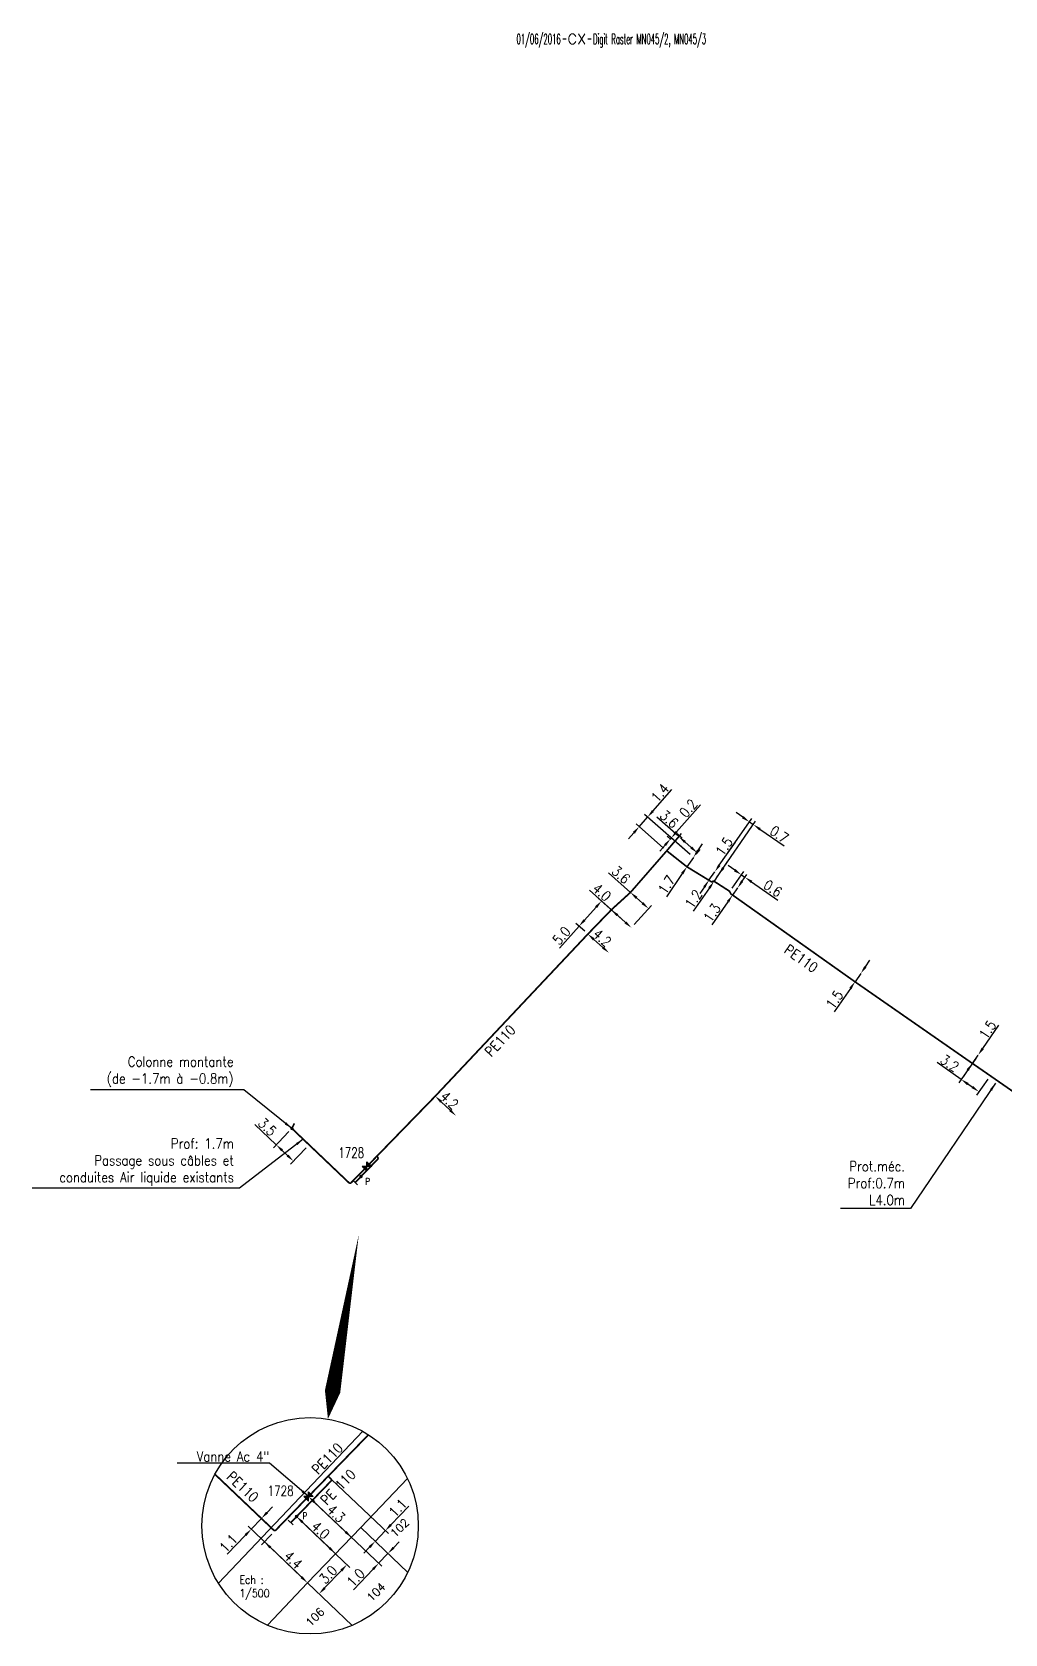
# Model space of a CAD drawing. Header units: millimetres. Extents: x 150994 to 152000, y 121010 to 122000.
# Drawn here: x 151439 to 151583.3, y 121252.1 to 121489.7 of the extents above; entities that cross this region are included whole.
import ezdxf
from ezdxf.enums import TextEntityAlignment as Align

# ---------------------------------------------------------------- set-up
doc = ezdxf.new("R2010")
doc.units = ezdxf.units.MM
doc.layers.get('0').update_dxf_attribs({"linetype": 'CONTINUOUS'})
for name, color, linetype in [('G_120', 4, 'CONTINUOUS'), ('G_300', 7, 'CONTINUOUS'), ('G_340', 7, 'CONTINUOUS'), ('G_420', 7, 'CONTINUOUS'), ('G_900', 7, 'CONTINUOUS'), ('G_910', 7, 'CONTINUOUS')]:
    doc.layers.add(name, color=color, linetype=linetype)
doc.styles.add('G_ROMANS', font='ROMANS.SHX', dxfattribs={"width": 0.75})
doc.styles.get("Standard").update_dxf_attribs({"font": 'romans.shx', "width": 0.85})
doc.linetypes.add('G_TYPB_PE', pattern='A,5,-0.3,["o",Standard,S=1.5,R=0,X=0,Y=-0.5],-1.65', length=6.95)
doc.dimstyles.get("Standard").update_dxf_attribs({"dimtxt": 1.5, "dimasz": 1.2, "dimexe": 0.625, "dimexo": 0.625, "dimgap": 0.25, "dimtad": 1, "dimdec": 1, "dimzin": 0, "dimdsep": 46, "dimtxsty": 'Standard', "dimcen": -0.5, "dimadec": 0, "dimazin": 0, "dimtfac": 1, "dimtdec": 1, "dimtmove": 0, "dimatfit": 3, "dimfxl": 0, "dimtolj": 1, "dimtzin": 0, "dimarcsym": 0})

# ---------------------------------------------------------------- blocks, each defined once
blk = doc.blocks.new('G_340_07')
at = {"color": 0, "linetype": 'Continuous', "const_width": 0.25, "flags": 128}
blk.add_lwpolyline([(0, 0), (1.25, 0)], dxfattribs=at)
at = {"color": 0, "linetype": 'Continuous', "flags": 128}
blk.add_lwpolyline([(1.25, -0.5), (1.25, 0.5)], dxfattribs=at)
at = {"color": 0, "linetype": 'Continuous', "style": 'G_ROMANS', "width": 0.75, "flags": 3}
for tag, p in [('DEF_LEG', (0, -5)), ('DEF_COUP', (0, -7.5)), ('DEF_TYPE', (0, -10))]:
    blk.add_attdef(tag, text='', height=1.2, dxfattribs=at).set_placement(p, align=Align.MIDDLE)
blk = doc.blocks.new('G_300_04')
at = {"linetype": 'Continuous'}
h = blk.add_hatch(color=0, dxfattribs=at)
h.paths.add_polyline_path([(-0.5, 0.5), (-0.5, -0.5), (0, 0)])
h.paths.add_polyline_path([(0.5, 0.5), (0, 0), (0.5, -0.5)])
at = {"color": 0, "linetype": 'Continuous', "flags": 128}
blk.add_lwpolyline([(-0.5, -0.5), (0.5, 0.5), (0.5, -0.5), (-0.5, 0.5)], close=True, dxfattribs=at)
at = {"color": 0, "linetype": 'Continuous', "width": 0.75}
blk.add_attdef('NUM', text='', height=1, dxfattribs=at).set_placement((0, 1.79), align=Align.MIDDLE_CENTER)
at = {"color": 0, "linetype": 'Continuous', "width": 0.75, "flags": 3}
for tag, p in [('DEF_LEG', (0, -2.17)), ('DEF_COUP', (0, -4.67)), ('DEF_TYPE', (0, -7.17))]:
    blk.add_attdef(tag, text='', height=1.2, dxfattribs=at).set_placement(p, align=Align.MIDDLE)
blk = doc.blocks.new('*D34')
at = {"layer": 'G_120', "color": 0, "linetype": 'Continuous', "lineweight": -2, "transparency": 16777216}
for p, q in [((151527.46, 121357.27), (151523.01, 121361.24)), ((151522.68, 121359.93), (151520.95, 121357.99)), ((151520.15, 121357.09), (151517.24, 121353.83)), ((151520.99, 121356.34), (151519.68, 121357.51))]:
    blk.add_line(p, q, dxfattribs=at)
at = {"layer": 'G_120', "color": 0, "linetype": 'Continuous', "transparency": 16777216}
for points in [[(151522.53, 121360.06), (151522.83, 121359.79), (151523.48, 121360.82)], [(151520.8, 121358.12), (151521.1, 121357.85), (151520.15, 121357.09)]]:
    blk.add_solid(points, dxfattribs=at)
at = {"layer": 'G_120', "color": 0, "linetype": 'Continuous', "transparency": 16777216, "insert": (151517.55, 121355.68), "char_height": 1.5, "attachment_point": 5, "rotation": 48.2411}
blk.add_mtext('\\A1;5.0', dxfattribs=at)
blk = doc.blocks.new('*D35')
at = {"layer": 'G_120', "color": 0, "linetype": 'Continuous', "lineweight": -2, "transparency": 16777216}
for p, q in [((151527.78, 121362.1), (151524.52, 121365.01)), ((151529.57, 121360.5), (151528.67, 121361.3)), ((151528.34, 121357.32), (151530.88, 121360.17))]:
    blk.add_line(p, q, dxfattribs=at)
at = {"layer": 'G_120', "color": 0, "linetype": 'Continuous', "transparency": 16777216}
for points in [[(151528.81, 121361.45), (151528.54, 121361.15), (151527.78, 121362.1)], [(151529.7, 121360.65), (151529.44, 121360.35), (151530.46, 121359.7)]]:
    blk.add_solid(points, dxfattribs=at)
at = {"layer": 'G_120', "color": 0, "linetype": 'Continuous', "transparency": 16777216, "insert": (151526.37, 121364.7), "char_height": 1.5, "attachment_point": 5, "rotation": 318.2411}
blk.add_mtext('\\A1;3.6', dxfattribs=at)
blk = doc.blocks.new('*D36')
at = {"layer": 'G_420', "color": 0, "linetype": 'Continuous', "lineweight": -2, "transparency": 16777216}
for p, q in [((151579, 121337.46), (151576.49, 121333.85)), ((151576.85, 121334.36), (151573.26, 121336.86)), ((151578.49, 121333.22), (151577.83, 121333.68)), ((151580.78, 121334.41), (151579.12, 121332.02))]:
    blk.add_line(p, q, dxfattribs=at)
at = {"layer": 'G_420', "color": 0, "linetype": 'Continuous', "transparency": 16777216}
for points in [[(151577.95, 121333.84), (151577.72, 121333.51), (151576.85, 121334.36)], [(151578.61, 121333.39), (151578.38, 121333.06), (151579.48, 121332.54)]]:
    blk.add_solid(points, dxfattribs=at)
at = {"layer": 'G_420', "color": 0, "linetype": 'Continuous', "transparency": 16777216, "insert": (151575.13, 121336.77), "char_height": 1.5, "attachment_point": 5, "rotation": 325.225}
blk.add_mtext('\\A1;3.2', dxfattribs=at)
blk = doc.blocks.new('*D61')
at = {"layer": 'G_120', "color": 0, "linetype": 'Continuous', "lineweight": -2, "transparency": 16777216}
for p, q in [((151543.24, 121365.39), (151542.26, 121366.08)), ((151542.86, 121362.73), (151544.59, 121365.22)), ((151544.23, 121364.71), (151544.75, 121364.35)), ((151545.74, 121363.66), (151549.63, 121360.97))]:
    blk.add_line(p, q, dxfattribs=at)
at = {"layer": 'G_120', "color": 0, "linetype": 'Continuous', "transparency": 16777216}
for points in [[(151543.36, 121365.56), (151543.13, 121365.23), (151544.23, 121364.71)], [(151545.86, 121363.83), (151545.63, 121363.5), (151544.75, 121364.35)]]:
    blk.add_solid(points, dxfattribs=at)
at = {"layer": 'G_120', "color": 0, "linetype": 'Continuous', "transparency": 16777216, "insert": (151548.9, 121362.69), "char_height": 1.5, "attachment_point": 5, "rotation": 325.2779}
blk.add_mtext('\\A1;0.6', dxfattribs=at)
blk = doc.blocks.new('*D62')
at = {"layer": 'G_120', "color": 0, "linetype": 'Continuous', "lineweight": -2, "transparency": 16777216}
for p, q in [((151540.52, 121364.26), (151546.35, 121372.68)), ((151542.24, 121367.97), (151545.78, 121373.08)), ((151544.44, 121373.25), (151543.45, 121373.93)), ((151545.42, 121372.56), (151546, 121372.16)), ((151546.98, 121371.48), (151550.58, 121368.99))]:
    blk.add_line(p, q, dxfattribs=at)
at = {"layer": 'G_120', "color": 0, "linetype": 'Continuous', "transparency": 16777216}
for points in [[(151544.55, 121373.41), (151544.32, 121373.08), (151545.42, 121372.56)], [(151547.1, 121371.64), (151546.87, 121371.32), (151546, 121372.16)]]:
    blk.add_solid(points, dxfattribs=at)
at = {"layer": 'G_120', "color": 0, "linetype": 'Continuous', "transparency": 16777216, "insert": (151549.84, 121370.71), "char_height": 1.5, "attachment_point": 5, "rotation": 325.2779}
blk.add_mtext('\\A1;0.7', dxfattribs=at)
blk = doc.blocks.new('*D63')
at = {"layer": 'G_120', "color": 0, "linetype": 'Continuous', "lineweight": -2, "transparency": 16777216}
for p, q in [((151531.1, 121374.16), (151533.9, 121377.36)), ((151529.07, 121371.85), (151530.31, 121373.26)), ((151536.64, 121367.72), (151529.84, 121373.67)), ((151528.28, 121370.95), (151527.49, 121370.04)), ((151532.69, 121368.68), (151528.6, 121372.26))]:
    blk.add_line(p, q, dxfattribs=at)
at = {"layer": 'G_120', "color": 0, "linetype": 'Continuous', "transparency": 16777216}
for points in [[(151530.95, 121374.29), (151531.25, 121374.03), (151530.31, 121373.26)], [(151528.13, 121371.08), (151528.43, 121370.81), (151529.07, 121371.85)]]:
    blk.add_solid(points, dxfattribs=at)
at = {"layer": 'G_120', "color": 0, "linetype": 'Continuous', "transparency": 16777216, "insert": (151532.14, 121376.87), "char_height": 1.5, "attachment_point": 5, "rotation": 48.7756}
blk.add_mtext('\\A1;1.4', dxfattribs=at)
blk = doc.blocks.new('*D64')
at = {"layer": 'G_340', "color": 0, "lineweight": -2, "transparency": 16777216}
for p, q in [((151534.96, 121370.37), (151531.67, 121373.25)), ((151534.65, 121370.02), (151535.37, 121370.84)), ((151536.79, 121368.76), (151535.86, 121369.58)), ((151537.52, 121367.77), (151538.1, 121368.44))]:
    blk.add_line(p, q, dxfattribs=at)
at = {"layer": 'G_340', "color": 0, "transparency": 16777216}
for points in [[(151535.99, 121369.73), (151535.73, 121369.43), (151534.96, 121370.37)], [(151536.92, 121368.91), (151536.66, 121368.61), (151537.69, 121367.97)]]:
    blk.add_solid(points, dxfattribs=at)
at = {"layer": 'G_340', "color": 0, "transparency": 16777216, "insert": (151533.52, 121372.96), "char_height": 1.5, "attachment_point": 5, "rotation": 318.7756}
blk.add_mtext('\\A1;3.6', dxfattribs=at)
blk = doc.blocks.new('*D65')
at = {"layer": 'G_340', "color": 0, "linetype": 'Continuous', "lineweight": -2, "transparency": 16777216}
for p, q in [((151534.62, 121371.07), (151538.16, 121375.11)), ((151533.77, 121369.96), (151533.23, 121370.43)), ((151536.64, 121367.72), (151533.36, 121370.58)), ((151532.91, 121369.12), (151532.12, 121368.22)), ((151533.7, 121370.02), (151533.83, 121370.17))]:
    blk.add_line(p, q, dxfattribs=at)
at = {"layer": 'G_340', "color": 0, "linetype": 'Continuous', "transparency": 16777216}
for points in [[(151534.47, 121371.21), (151534.77, 121370.94), (151533.83, 121370.17)], [(151532.76, 121369.25), (151533.06, 121368.99), (151533.7, 121370.02)]]:
    blk.add_solid(points, dxfattribs=at)
at = {"layer": 'G_340', "color": 0, "linetype": 'Continuous', "transparency": 16777216, "insert": (151536.36, 121374.58), "char_height": 1.5, "attachment_point": 5, "rotation": 48.7756}
blk.add_mtext('\\A1;0.2', dxfattribs=at)
blk = doc.blocks.new('G_300_12')
at = {"color": 0, "linetype": 'Continuous', "const_width": 0.248, "flags": 128}
blk.add_lwpolyline([(-0.13, 0, 1), (0.13, 0, 1)], format="xyb", close=True, dxfattribs=at)
at = {"linetype": 'Continuous', "style": 'G_ROMANS', "width": 0.75}
blk.add_attdef('P', text='', height=1, dxfattribs=at).set_placement((0, 1.24), align=Align.MIDDLE_CENTER)
at = {"color": 0, "linetype": 'Continuous', "width": 0.75, "flags": 3}
for tag, p in [('DEF_LEG', (0, -5)), ('DEF_COUP', (0, -7.5)), ('DEF_TYPE', (0, -10))]:
    blk.add_attdef(tag, text='', height=1.2, dxfattribs=at).set_placement(p, align=Align.MIDDLE)
blk = doc.blocks.new('*D20')
at = {"layer": 'G_340', "color": 0, "linetype": 'Continuous', "lineweight": -2, "transparency": 16777216}
for p, q in [((151477.81, 121269.08), (151477.81, 121269.08)), ((151483.13, 121264.87), (151479.11, 121268.7)), ((151483.57, 121263.59), (151483.57, 121263.59))]:
    blk.add_line(p, q, dxfattribs=at)
at = {"layer": 'G_340', "color": 0, "linetype": 'Continuous', "transparency": 16777216}
for points in [[(151479.24, 121268.85), (151478.97, 121268.56), (151478.24, 121269.53)], [(151483.27, 121265.01), (151483, 121264.72), (151484, 121264.04)]]:
    blk.add_solid(points, dxfattribs=at)
at = {"layer": 'G_340', "color": 0, "linetype": 'Continuous', "transparency": 16777216, "insert": (151481.81, 121267.51), "char_height": 1.5, "attachment_point": 5, "rotation": 316.3933}
blk.add_mtext('\\A1;4.0', dxfattribs=at)
blk = doc.blocks.new('*D21')
at = {"layer": 'G_120', "color": 0, "linetype": 'Continuous', "lineweight": -2, "transparency": 16777216}
for p, q in [((151474.58, 121266.9), (151473.06, 121265.31)), ((151479, 121260.52), (151474.36, 121264.94))]:
    blk.add_line(p, q, dxfattribs=at)
at = {"layer": 'G_120', "color": 0, "linetype": 'Continuous', "transparency": 16777216}
for points in [[(151474.5, 121265.08), (151474.22, 121264.79), (151473.49, 121265.76)], [(151479.13, 121260.67), (151478.86, 121260.38), (151479.86, 121259.69)]]:
    blk.add_solid(points, dxfattribs=at)
at = {"layer": 'G_120', "color": 0, "linetype": 'Continuous', "transparency": 16777216, "insert": (151477.74, 121263.1), "char_height": 1.5, "attachment_point": 5, "rotation": 316.3933}
blk.add_mtext('\\A1;4.4', dxfattribs=at)
blk = doc.blocks.new('*D22')
at = {"layer": 'G_300', "color": 0, "linetype": 'Continuous', "lineweight": -2, "transparency": 16777216}
for p, q in [((151479.58, 121272.05), (151479.58, 121272.05)), ((151485.52, 121267.26), (151480.88, 121271.68)), ((151485.96, 121265.98), (151485.96, 121265.98))]:
    blk.add_line(p, q, dxfattribs=at)
at = {"layer": 'G_300', "color": 0, "linetype": 'Continuous', "transparency": 16777216}
for points in [[(151481.02, 121271.82), (151480.74, 121271.53), (151480.01, 121272.5)], [(151485.66, 121267.4), (151485.38, 121267.11), (151486.39, 121266.43)]]:
    blk.add_solid(points, dxfattribs=at)
at = {"layer": 'G_300', "color": 0, "linetype": 'Continuous', "transparency": 16777216, "insert": (151484.11, 121269.99), "char_height": 1.5, "attachment_point": 5, "rotation": 316.3933}
blk.add_mtext('\\A1;4.3', dxfattribs=at)
blk = doc.blocks.new('*D30')
at = {"layer": 'G_120', "color": 0, "linetype": 'Continuous', "lineweight": -2, "transparency": 16777216}
for p, q in [((151473.86, 121270.11), (151474.68, 121270.98)), ((151473.03, 121269.24), (151471.51, 121267.65)), ((151470.68, 121266.78), (151467.97, 121263.93)), ((151479.41, 121260.12), (151471.06, 121268.08))]:
    blk.add_line(p, q, dxfattribs=at)
at = {"layer": 'G_120', "color": 0, "linetype": 'Continuous', "transparency": 16777216}
for points in [[(151473.71, 121270.25), (151474, 121269.97), (151473.03, 121269.24)], [(151470.54, 121266.92), (151470.83, 121266.64), (151471.51, 121267.65)]]:
    blk.add_solid(points, dxfattribs=at)
at = {"layer": 'G_120', "color": 0, "linetype": 'Continuous', "transparency": 16777216, "insert": (151468.15, 121265.57), "char_height": 1.5, "attachment_point": 5, "rotation": 46.3933}
blk.add_mtext('\\A1;1.1', dxfattribs=at)
blk = doc.blocks.new('*D31')
at = {"layer": 'G_340', "color": 0, "linetype": 'Continuous', "lineweight": -2, "transparency": 16777216}
for p, q in [((151478.69, 121269.1), (151486.17, 121261.97)), ((151482.41, 121258.93), (151484.89, 121261.53))]:
    blk.add_line(p, q, dxfattribs=at)
at = {"layer": 'G_340', "color": 0, "linetype": 'Continuous', "transparency": 16777216}
for points in [[(151484.75, 121261.67), (151485.04, 121261.39), (151485.72, 121262.4)], [(151482.27, 121259.06), (151482.56, 121258.79), (151481.58, 121258.06)]]:
    blk.add_solid(points, dxfattribs=at)
at = {"layer": 'G_340', "color": 0, "linetype": 'Continuous', "transparency": 16777216, "insert": (151482.93, 121260.92), "char_height": 1.5, "attachment_point": 5, "rotation": 46.3933}
blk.add_mtext('\\A1;3.0', dxfattribs=at)
blk = doc.blocks.new('*D32')
at = {"layer": 'G_300', "color": 0, "linetype": 'Continuous', "lineweight": -2, "transparency": 16777216}
for p, q in [((151480.46, 121272.07), (151490.88, 121262.16)), ((151492.63, 121264.9), (151493.46, 121265.77)), ((151491.8, 121264.04), (151490.42, 121262.59)), ((151489.6, 121261.72), (151486.71, 121258.68))]:
    blk.add_line(p, q, dxfattribs=at)
at = {"layer": 'G_300', "color": 0, "linetype": 'Continuous', "transparency": 16777216}
for points in [[(151492.49, 121265.04), (151492.78, 121264.77), (151491.8, 121264.04)], [(151489.45, 121261.86), (151489.74, 121261.58), (151490.42, 121262.59)]]:
    blk.add_solid(points, dxfattribs=at)
at = {"layer": 'G_300', "color": 0, "linetype": 'Continuous', "transparency": 16777216, "insert": (151487.01, 121260.46), "char_height": 1.5, "attachment_point": 5, "rotation": 46.3933}
blk.add_mtext('\\A1;1.0', dxfattribs=at)
blk = doc.blocks.new('*D33')
at = {"layer": 'G_120', "color": 0, "linetype": 'Continuous', "lineweight": -2, "transparency": 16777216}
for p, q in [((151483.39, 121275.09), (151491.87, 121267.01)), ((151492.24, 121268.31), (151494.88, 121271.08)), ((151489.9, 121265.85), (151491.42, 121267.44)), ((151489.07, 121264.98), (151488.24, 121264.11))]:
    blk.add_line(p, q, dxfattribs=at)
at = {"layer": 'G_120', "color": 0, "linetype": 'Continuous', "transparency": 16777216}
for points in [[(151492.1, 121268.45), (151492.39, 121268.17), (151491.42, 121267.44)], [(151488.93, 121265.12), (151489.22, 121264.84), (151489.9, 121265.85)]]:
    blk.add_solid(points, dxfattribs=at)
at = {"layer": 'G_120', "color": 0, "linetype": 'Continuous', "transparency": 16777216, "insert": (151493.25, 121270.82), "char_height": 1.5, "attachment_point": 5, "rotation": 46.3933}
blk.add_mtext('\\A1;1.1', dxfattribs=at)
blk = doc.blocks.new('*D68')
at = {"layer": 'G_120', "color": 0, "lineweight": -2, "transparency": 16777216}
blk.add_line((151523.7, 121353.93), (151522.35, 121355.12), dxfattribs=at)
at = {"layer": 'G_120', "color": 0, "transparency": 16777216}
for points in [[(151522.49, 121355.27), (151522.22, 121354.97), (151521.46, 121355.92)], [(151523.83, 121354.07), (151523.56, 121353.78), (151524.59, 121353.13)]]:
    blk.add_solid(points, dxfattribs=at)
at = {"layer": 'G_120', "color": 0, "transparency": 16777216, "insert": (151523.58, 121355.37), "char_height": 1.5, "attachment_point": 5, "rotation": 318.2411}
blk.add_mtext('\\A1;4.2', dxfattribs=at)
blk = doc.blocks.new('*D69')
at = {"layer": 'G_120', "color": 0, "lineweight": -2, "transparency": 16777216}
for p, q in [((151524.94, 121359.52), (151521.68, 121362.43)), ((151525.35, 121359.99), (151525.35, 121359.99)), ((151527.03, 121357.66), (151525.83, 121358.72))]:
    blk.add_line(p, q, dxfattribs=at)
at = {"layer": 'G_120', "color": 0, "transparency": 16777216}
for points in [[(151525.97, 121358.87), (151525.7, 121358.57), (151524.94, 121359.52)], [(151527.16, 121357.8), (151526.89, 121357.51), (151527.92, 121356.86)]]:
    blk.add_solid(points, dxfattribs=at)
at = {"layer": 'G_120', "color": 0, "transparency": 16777216, "insert": (151523.53, 121362.12), "char_height": 1.5, "attachment_point": 5, "rotation": 318.2411}
blk.add_mtext('\\A1;4.0', dxfattribs=at)
blk = doc.blocks.new('*D70')
at = {"layer": 'G_120', "color": 0, "lineweight": -2, "transparency": 16777216}
for p, q in [((151537.78, 121368.29), (151538.46, 121369.29)), ((151537.11, 121367.3), (151536.15, 121365.9)), ((151535.47, 121364.91), (151533.11, 121361.45))]:
    blk.add_line(p, q, dxfattribs=at)
at = {"layer": 'G_120', "color": 0, "transparency": 16777216}
for points in [[(151537.62, 121368.41), (151537.95, 121368.18), (151537.11, 121367.3)], [(151535.31, 121365.02), (151535.64, 121364.79), (151536.15, 121365.9)]]:
    blk.add_solid(points, dxfattribs=at)
at = {"layer": 'G_120', "color": 0, "transparency": 16777216, "insert": (151533.13, 121363.24), "char_height": 1.5, "attachment_point": 5, "rotation": 55.7088}
blk.add_mtext('\\A1;1.7', dxfattribs=at)
blk = doc.blocks.new('*D71')
at = {"layer": 'G_120', "color": 0, "lineweight": -2, "transparency": 16777216}
for p, q in [((151540.96, 121366.12), (151543.35, 121369.57)), ((151539.42, 121363.9), (151540.28, 121365.14)), ((151538.74, 121362.92), (151538.06, 121361.93))]:
    blk.add_line(p, q, dxfattribs=at)
at = {"layer": 'G_120', "color": 0, "transparency": 16777216}
for points in [[(151540.8, 121366.24), (151541.13, 121366.01), (151540.28, 121365.14)], [(151538.58, 121363.03), (151538.9, 121362.8), (151539.42, 121363.9)]]:
    blk.add_solid(points, dxfattribs=at)
at = {"layer": 'G_120', "color": 0, "transparency": 16777216, "insert": (151541.67, 121368.91), "char_height": 1.5, "attachment_point": 5, "rotation": 55.2779}
blk.add_mtext('\\A1;1.5', dxfattribs=at)
blk = doc.blocks.new('*D72')
at = {"layer": 'G_120', "color": 0, "lineweight": -2, "transparency": 16777216}
for p, q in [((151541.54, 121365.72), (151542.22, 121366.71)), ((151540.85, 121364.74), (151540.17, 121363.75)), ((151539.49, 121362.76), (151537.1, 121359.32))]:
    blk.add_line(p, q, dxfattribs=at)
at = {"layer": 'G_120', "color": 0, "transparency": 16777216}
for points in [[(151541.37, 121365.84), (151541.7, 121365.61), (151540.85, 121364.74)], [(151539.32, 121362.88), (151539.65, 121362.65), (151540.17, 121363.75)]]:
    blk.add_solid(points, dxfattribs=at)
at = {"layer": 'G_120', "color": 0, "transparency": 16777216, "insert": (151537.13, 121361.12), "char_height": 1.5, "attachment_point": 5, "rotation": 55.2779}
blk.add_mtext('\\A1;1.2', dxfattribs=at)
blk = doc.blocks.new('*D73')
at = {"layer": 'G_120', "color": 0, "lineweight": -2, "transparency": 16777216}
for p, q in [((151562.63, 121351.05), (151563.31, 121352.04)), ((151561.94, 121350.07), (151561.09, 121348.84)), ((151560.41, 121347.85), (151558.02, 121344.41))]:
    blk.add_line(p, q, dxfattribs=at)
at = {"layer": 'G_120', "color": 0, "transparency": 16777216}
for points in [[(151562.46, 121351.17), (151562.79, 121350.94), (151561.94, 121350.07)], [(151560.24, 121347.96), (151560.57, 121347.74), (151561.09, 121348.84)]]:
    blk.add_solid(points, dxfattribs=at)
at = {"layer": 'G_120', "color": 0, "transparency": 16777216, "insert": (151558.05, 121346.2), "char_height": 1.5, "attachment_point": 5, "rotation": 55.2779}
blk.add_mtext('\\A1;1.5', dxfattribs=at)
blk = doc.blocks.new('*D79')
at = {"layer": 'G_120', "color": 0, "lineweight": -2, "transparency": 16777216}
for p, q in [((151544.35, 121363.76), (151545.03, 121364.75)), ((151543.67, 121362.78), (151542.92, 121361.71)), ((151542.24, 121360.72), (151539.86, 121357.28))]:
    blk.add_line(p, q, dxfattribs=at)
at = {"layer": 'G_120', "color": 0, "transparency": 16777216}
for points in [[(151544.19, 121363.88), (151544.52, 121363.65), (151543.67, 121362.78)], [(151542.08, 121360.83), (151542.41, 121360.61), (151542.92, 121361.71)]]:
    blk.add_solid(points, dxfattribs=at)
at = {"layer": 'G_120', "color": 0, "transparency": 16777216, "insert": (151539.88, 121359.07), "char_height": 1.5, "attachment_point": 5, "rotation": 55.2779}
blk.add_mtext('\\A1;1.3', dxfattribs=at)
blk = doc.blocks.new('*D110')
at = {"layer": 'G_120', "color": 0, "lineweight": -2, "transparency": 16777216}
blk.add_line((151501.02, 121329.79), (151499.69, 121331.06), dxfattribs=at)
at = {"layer": 'G_120', "color": 0, "transparency": 16777216}
for points in [[(151499.83, 121331.2), (151499.55, 121330.91), (151498.82, 121331.88)], [(151501.16, 121329.94), (151500.88, 121329.65), (151501.89, 121328.96)]]:
    blk.add_solid(points, dxfattribs=at)
at = {"layer": 'G_120', "color": 0, "transparency": 16777216, "insert": (151500.92, 121331.27), "char_height": 1.5, "attachment_point": 5, "rotation": 316.4278}
blk.add_mtext('\\A1;4.2', dxfattribs=at)
blk = doc.blocks.new('*D111')
at = {"layer": 'G_120', "color": 0, "lineweight": -2, "transparency": 16777216}
for p, q in [((151475.24, 121324.66), (151472.07, 121327.67)), ((151477.12, 121326.64), (151474.81, 121324.21)), ((151476.91, 121323.07), (151476.11, 121323.83)), ((151479.66, 121324.23), (151477.34, 121321.79))]:
    blk.add_line(p, q, dxfattribs=at)
at = {"layer": 'G_120', "color": 0, "transparency": 16777216}
for points in [[(151476.25, 121323.98), (151475.97, 121323.69), (151475.24, 121324.66)], [(151477.04, 121323.22), (151476.77, 121322.93), (151477.77, 121322.25)]]:
    blk.add_solid(points, dxfattribs=at)
at = {"layer": 'G_120', "color": 0, "transparency": 16777216, "insert": (151473.91, 121327.31), "char_height": 1.5, "attachment_point": 5, "rotation": 316.4177}
blk.add_mtext('\\A1;3.5', dxfattribs=at)
blk = doc.blocks.new('*D112')
at = {"layer": 'G_120', "color": 0, "lineweight": -2, "transparency": 16777216}
for p, q in [((151580.04, 121338.96), (151582.42, 121342.4)), ((151578.5, 121336.74), (151579.35, 121337.97)), ((151577.82, 121335.76), (151577.14, 121334.77))]:
    blk.add_line(p, q, dxfattribs=at)
at = {"layer": 'G_120', "color": 0, "transparency": 16777216}
for points in [[(151579.87, 121339.07), (151580.2, 121338.84), (151579.35, 121337.97)], [(151577.66, 121335.87), (151577.98, 121335.64), (151578.5, 121336.74)]]:
    blk.add_solid(points, dxfattribs=at)
at = {"layer": 'G_120', "color": 0, "transparency": 16777216, "insert": (151580.75, 121341.74), "char_height": 1.5, "attachment_point": 5, "rotation": 55.2779}
blk.add_mtext('\\A1;1.5', dxfattribs=at)
blk = doc.blocks.new('GIS_MODF')
at = {"color": 0, "linetype": 'Continuous', "flags": 128}
for points in [[(-2.18, -0.01), (-1.68, -0.01)], [(1.52, -0.01), (2.02, -0.01)]]:
    blk.add_lwpolyline(points, dxfattribs=at)
at = {"color": 0, "linetype": 'Continuous', "width": 0.5}
blk.add_attdef('DATE', text='', height=1.5, dxfattribs=at).set_placement((-2.5, -0.8), align=Align.RIGHT)
at = {"color": 0, "linetype": 'Continuous', "width": 1.771291}
blk.add_attdef('USER', text='', height=1.5, dxfattribs=at).set_placement((-1.51, -0.8), (1.28, -0.8), align=Align.FIT)
at = {"color": 0, "linetype": 'Continuous', "width": 0.5}
blk.add_attdef('DESC', (2.29, -0.8), '', height=1.5, dxfattribs=at)
blk = doc.blocks.new('detail01')
at = {"layer": 'G_120', "linetype": 'G_TYPB_PE', "ltscale": 0.5, "const_width": 0.25}
blk.add_lwpolyline([(151480.36, 121272.86), (151488.92, 121281.67)], dxfattribs=at)
blk.add_lwpolyline([(151466.13, 121275.8), (151474.83, 121267.53, 0.411187), (151475.18, 121267.53), (151479.66, 121272.15)], format="xyb", dxfattribs=at)
at = {"layer": 'G_120', "linetype": 'G_TYPB_PE', "ltscale": 0.5, "const_width": 0.25, "flags": 128}
blk.add_lwpolyline([(151482.94, 121275.52), (151483.33, 121275.14, -0.414214), (151483.34, 121274.78), (151478.25, 121269.52)], format="xyb", dxfattribs=at)
at = {"layer": 'G_900', "color": 7}
for p, q in [((151487.77, 121267.88), (151494.73, 121261.24)), ((151479.86, 121259.69), (151486.5, 121253.38))]:
    blk.add_line(p, q, dxfattribs=at)
at = {"layer": 'G_900', "color": 7, "linetype": 'Continuous', "flags": 128}
blk.add_lwpolyline([(151487.48, 121311.37, 0, 2, 0), (151484.09, 121291.08, 4, 0, 0), (151482.9, 121284, 0, 0, 0)], format="xyseb", dxfattribs=at)
at = {"layer": 'G_900', "color": 7}
for points in [[(151488.07, 121282.18), (151466.65, 121259.63)], [(151473.92, 121253.41), (151479.86, 121259.69), (151487.77, 121267.88), (151494.69, 121275.18)]]:
    blk.add_lwpolyline(points, dxfattribs=at)
at = {"layer": 'G_900', "color": 7, "linetype": 'Continuous'}
blk.add_circle((151480.25, 121268.16), 16.05, dxfattribs=at)
at = {"layer": 'G_300'}
ref = blk.add_blockref('G_300_04', (151480.01, 121272.5), dxfattribs=dict(at, rotation=45.82497711562706))
ref.add_attrib('NUM', '1728', dxfattribs={"layer": '0', "color": 0, "linetype": 'Continuous', "height": 1.5, "style": 'G_ROMANS', "width": 0.75}).set_placement((151475.88, 121273.35), align=Align.MIDDLE)
ref = blk.add_blockref('G_300_12', (151478.24, 121269.53), dxfattribs=dict(at, rotation=274.1712115501529))
ref.add_attrib('P', 'P', dxfattribs={"layer": '0', "linetype": 'Continuous', "height": 1, "style": 'G_ROMANS', "width": 0.75}).set_placement((151479.47, 121269.62), align=Align.MIDDLE_CENTER)
at = {"layer": 'G_340', "rotation": 225.824977109639}
blk.add_blockref('G_340_07', (151478.25, 121269.52), dxfattribs=at)
at = {"layer": 'G_120', "linetype": 'Continuous', "width": 0.85}
blk.add_text('PE110', height=1.5, rotation=45.825, dxfattribs=at).set_placement((151481.45, 121275.64))
at = {"layer": 'G_120', "width": 0.85}
for s, rotation, p in [('PE110', 316.4247, (151467.75, 121275.29)), ('PE 110', 45.825, (151482.74, 121271.09))]:
    blk.add_text(s, height=1.5, rotation=rotation, dxfattribs=at).set_placement(p)
at = {"layer": 'G_120', "color": 7}
blk.add_text('104', height=1.2, rotation=44.7663, dxfattribs=at).set_placement((151490.05, 121258.32), align=Align.MIDDLE)
at = {"layer": 'G_120', "color": 7, "insert": (151469.78, 121260.76), "char_height": 1.2, "width": 7.3882, "attachment_point": 1}
blk.add_mtext('Ech : 1/500', dxfattribs=at)
at = {"layer": 'G_300', "linetype": 'Continuous', "insert": (151474.2, 121277.68), "char_height": 1.5, "attachment_point": 9}
blk.add_mtext('\\A1;Vanne Ac 4"', dxfattribs=at)
at = {"layer": 'G_900', "color": 7}
for s, p in [('102', (151493.53, 121267.85)), ('106', (151480.98, 121254.63))]:
    blk.add_text(s, height=1.2, rotation=44.7663, dxfattribs=at).set_placement(p, align=Align.MIDDLE)
at = {"layer": 'G_120', "linetype": 'Continuous'}
for base, p1, p2, angle, picture, middle in [((151491.42, 121267.44), (151489.9, 121265.85), (151482.94, 121275.52), 46.3933, '*D33', (151493.98, 121270.13)), ((151471.51, 121267.65), (151473.03, 121269.24), (151479.86, 121259.69), 226.3933, '*D30', (151468.87, 121264.88))]:
    dim = blk.add_linear_dim(base=base, p1=p1, p2=p2, angle=angle, text='1.1', dimstyle='Standard', dxfattribs=at)
    dim.commit()
    dim.dimension.update_dxf_attribs({"geometry": picture, "text_midpoint": middle, "dimtype": 128})
dim = blk.add_linear_dim(base=(151473.49, 121265.76), p1=(151481.38, 121261.29), p2=(151475.01, 121267.36), angle=136.3933, text='4.4', dimstyle='Standard', override={"dimse1": 1, "dimse2": 0}, dxfattribs=at)
dim.commit()
dim.dimension.update_dxf_attribs({"geometry": '*D21', "text_midpoint": (151477.05, 121262.38), "dimtype": 129})
at = {"layer": 'G_300', "linetype": 'Continuous'}
for base, p1, angle, text, picture, middle, dimtype in [((151480.01, 121272.5), (151486.39, 121266.43), 136.3933, '4.3', '*D22', (151483.42, 121269.26), 129), ((151490.42, 121262.59), (151491.8, 121264.04), 46.3933, '1.0', '*D32', (151487.74, 121259.77), 128)]:
    dim = blk.add_linear_dim(base=base, p1=p1, p2=(151480.01, 121272.5), angle=angle, text=text, dimstyle='Standard', dxfattribs=at)
    dim.commit()
    dim.dimension.update_dxf_attribs({"geometry": picture, "text_midpoint": middle, "dimtype": dimtype})
at = {"layer": 'G_340', "linetype": 'Continuous'}
for base, p1, angle, text, picture, middle, dimtype in [((151478.24, 121269.53), (151484, 121264.04), 136.3933, '4.0', '*D20', (151481.12, 121266.78), 129), ((151485.72, 121262.4), (151481.58, 121258.06), 46.3933, '3.0', '*D31', (151483.65, 121260.23), 128)]:
    dim = blk.add_linear_dim(base=base, p1=p1, p2=(151478.24, 121269.53), angle=angle, text=text, dimstyle='Standard', dxfattribs=at)
    dim.commit()
    dim.dimension.update_dxf_attribs({"geometry": picture, "text_midpoint": middle, "dimtype": dimtype})
at = {"layer": 'G_300', "linetype": 'Continuous', "annotation_type": 0, "has_hookline": 1, "hookline_direction": 1, "text_width": 12.26}
blk.add_leader([(151480.01, 121272.5), (151474.23, 121277.46), (151473.03, 121277.46)], dimstyle='Standard', override={"dimgap": 0.25, "dimtad": 1}, dxfattribs=at)

msp = doc.modelspace()

# ---------------------------------------------------------------- linework, layer by layer
at = {"layer": 'G_120', "linetype": 'G_TYPB_PE', "ltscale": 0.5, "const_width": 0.25}
msp.add_lwpolyline([(151534.24, 121369.55), (151533.16, 121368.27), (151527.78, 121362.1), (151524.94, 121359.52), (151521.46, 121355.92), (151498.82, 121331.88), (151489.03, 121321.81)], dxfattribs=at)
for points in [[(151533.16, 121368.27), (151536.15, 121365.9), (151539.42, 121363.9), (151539.65, 121363.76, 0.331183), (151539.92, 121363.7), (151539.92, 121363.7, -0.220045), (151540.17, 121363.75, -0.050739), (151540.27, 121363.69), (151542.36, 121362.35, -0.105282), (151542.5, 121362.22, -0.037642), (151542.6, 121361.99), (151542.6, 121361.99, 0.112664), (151542.92, 121361.71), (151542.92, 121361.71), (151561.09, 121348.84), (151578.5, 121336.74), (151581.13, 121334.92), (151585.61, 121331.81)], [(151488.34, 121321.09), (151486.36, 121319.06, -0.411187), (151486, 121319.05), (151477.55, 121327.09), (151477.93, 121327.85)]]:
    msp.add_lwpolyline(points, format="xyb", dxfattribs=at)
at = {"layer": 'G_120', "linetype": 'G_TYPB_PE', "ltscale": 0.5, "const_width": 0.25, "flags": 128}
msp.add_lwpolyline([(151477.43, 121327.09, 1), (151477.68, 121327.09, 1)], format="xyb", close=True, dxfattribs=at)
msp.add_lwpolyline([(151487.8, 121319.96), (151490.26, 121322.5, 0.417122), (151490.25, 121322.86), (151490.15, 121322.96)], format="xyb", dxfattribs=at)

# ---------------------------------------------------------------- block references
at = {"layer": 'G_300'}
ref = msp.add_blockref('G_300_04', (151488.68, 121321.45), dxfattribs=dict(at, rotation=45.82497711176535))
ref.add_attrib('NUM', '1728', dxfattribs={"layer": '0', "color": 0, "linetype": 'Continuous', "height": 1.5, "style": 'G_ROMANS', "width": 0.75}).set_placement((151486.35, 121323.49), align=Align.MIDDLE)
ref = msp.add_blockref('G_300_12', (151487.8, 121319.96), dxfattribs=dict(at, rotation=233.8751453569387))
ref.add_attrib('P', 'P', dxfattribs={"layer": '0', "linetype": 'Continuous', "height": 1, "style": 'G_ROMANS', "width": 0.75}).set_placement((151488.8, 121319.23), align=Align.MIDDLE_CENTER)
at = {"layer": 'G_340'}
for p, rotation in [((151534.24, 121369.55), 48.77563635313049), ((151487.8, 121319.96), 225.824977109639)]:
    msp.add_blockref('G_340_07', p, dxfattribs=dict(at, rotation=rotation))
at = {"layer": 'G_900', "color": 7, "linetype": 'Continuous'}
msp.add_blockref('detail01', (0, 0), dxfattribs=at)
at = {"layer": 'G_910'}
ref = msp.add_blockref('GIS_MODF', (151519.94, 121488.72), dxfattribs=at)
ref.add_attrib('DATE', '01/06/2016', dxfattribs={"layer": '0', "color": 0, "linetype": 'Continuous', "height": 1.5, "width": 0.5}).set_placement((151517.43, 121487.93), align=Align.RIGHT)
ref.add_attrib('USER', 'CX', dxfattribs={"layer": '0', "color": 0, "linetype": 'Continuous', "height": 1.5, "width": 1.025485}).set_placement((151518.43, 121487.93), (151521.21, 121487.93), align=Align.FIT)
ref.add_attrib('DESC', 'Digit Raster MN045/2, MN045/3', (151522.23, 121487.93), dxfattribs={"layer": '0', "color": 0, "linetype": 'Continuous', "height": 1.5, "width": 0.5})

# ---------------------------------------------------------------- texts
at = {"layer": 'G_120', "linetype": 'Continuous', "width": 0.85}
for rotation, p in [(324.7062, (151550.43, 121353.26)), (46.7192, (151507.11, 121337.59))]:
    msp.add_text('PE110', height=1.5, rotation=rotation, dxfattribs=at).set_placement(p)
at = {"layer": 'G_120', "linetype": 'Continuous', "char_height": 1.5, "attachment_point": 9}
for s, insert in [('\\A1;Colonne montante\\P(de -1.7m à -0.8m)', (151468.89, 121333.24)), ('Prof: 1.7m\\PPassage sous câbles et \\Pconduites Air liquide existants', (151468.94, 121318.6))]:
    msp.add_mtext(s, dxfattribs=dict(at, insert=insert))
at = {"layer": 'G_420', "linetype": 'Continuous', "insert": (151568.49, 121315.73), "char_height": 1.5, "attachment_point": 9}
msp.add_mtext('Prot.méc.\\PProf:0.7m\\PL4.0m', dxfattribs=at)

# ---------------------------------------------------------------- dimensions: what is measured, and where the dimension line sits
at = {"layer": 'G_120', "linetype": 'Continuous'}
dim = msp.add_linear_dim(base=(151529.07, 121371.85), p1=(151537.11, 121367.3), p2=(151533.16, 121368.27), angle=48.7756, text='1.4', dimstyle='Standard', dxfattribs=at)
dim.commit()
dim.dimension.update_dxf_attribs({"geometry": '*D63', "text_midpoint": (151532.9, 121376.21), "dimtype": 160})
for base, p1, p2, angle, picture, middle in [((151546, 121372.16), (151541.89, 121367.46), (151540.17, 121363.75), 325.2779, '*D62', (151549.27, 121369.89)), ((151527.78, 121362.1), (151527.92, 121356.86), (151527.78, 121362.1), 318.2411, '*D35', (151525.7, 121363.96)), ((151544.23, 121364.71), (151544.75, 121364.35), (151542.5, 121362.22), 325.2779, '*D61', (151548.33, 121361.87)), ((151520.15, 121357.09), (151527.92, 121356.86), (151521.46, 121355.92), 228.2411, '*D34', (151518.29, 121355.01))]:
    dim = msp.add_linear_dim(base=base, p1=p1, p2=p2, angle=angle, dimstyle='Standard', dxfattribs=at)
    dim.commit()
    dim.dimension.update_dxf_attribs({"geometry": picture, "text_midpoint": middle, "dimtype": 160})
at = {"layer": 'G_120'}
for base, p1, p2, angle, picture, middle in [((151539.42, 121363.9), (151540.28, 121365.14), (151539.42, 121363.9), 55.2779, '*D71', (151542.5, 121368.34)), ((151536.15, 121365.9), (151537.11, 121367.3), (151536.15, 121365.9), 55.7088, '*D70', (151533.95, 121362.68)), ((151540.17, 121363.75), (151540.85, 121364.74), (151540.17, 121363.75), 55.2779, '*D72', (151537.95, 121360.55)), ((151524.94, 121359.52), (151527.92, 121356.86), (151524.94, 121359.52), 318.2411, '*D69', (151522.86, 121361.38)), ((151542.92, 121361.71), (151543.67, 121362.78), (151542.92, 121361.71), 55.2779, '*D79', (151540.71, 121358.5)), ((151521.46, 121355.92), (151524.59, 121353.13), (151521.46, 121355.92), 318.2411, '*D68', (151522.91, 121354.62)), ((151561.09, 121348.84), (151561.94, 121350.07), (151561.09, 121348.84), 55.2779, '*D73', (151558.87, 121345.63)), ((151578.5, 121336.74), (151579.35, 121337.97), (151578.5, 121336.74), 55.2779, '*D112', (151581.57, 121341.17)), ((151498.82, 121331.88), (151501.89, 121328.96), (151498.82, 121331.88), 316.4278, '*D110', (151500.23, 121330.54)), ((151475.24, 121324.66), (151480.09, 121324.68), (151477.55, 121327.09), 316.4177, '*D111', (151473.22, 121326.58))]:
    dim = msp.add_linear_dim(base=base, p1=p1, p2=p2, angle=angle, dimstyle='Standard', dxfattribs=at)
    dim.commit()
    dim.dimension.update_dxf_attribs({"geometry": picture, "text_midpoint": middle, "dimtype": 160})
at = {"layer": 'G_340', "linetype": 'Continuous'}
dim = msp.add_linear_dim(base=(151533.83, 121370.17), p1=(151534.24, 121369.55), p2=(151537.11, 121367.3), angle=228.7756, dimstyle='Standard', override={"dimatfit": 0}, dxfattribs=at)
dim.commit()
dim.dimension.update_dxf_attribs({"geometry": '*D65', "text_midpoint": (151537.11, 121373.92), "dimtype": 160})
at = {"layer": 'G_340'}
dim = msp.add_linear_dim(base=(151534.96, 121370.37), p1=(151537.11, 121367.3), p2=(151534.24, 121369.55), angle=318.7756, dimstyle='Standard', dxfattribs=at)
dim.commit()
dim.dimension.update_dxf_attribs({"geometry": '*D64', "text_midpoint": (151532.86, 121372.2), "dimtype": 160})
at = {"layer": 'G_420', "linetype": 'Continuous'}
dim = msp.add_linear_dim(base=(151576.85, 121334.36), p1=(151581.13, 121334.92), p2=(151579.35, 121337.97), angle=325.225, dimstyle='Standard', dxfattribs=at)
dim.commit()
dim.dimension.update_dxf_attribs({"geometry": '*D36', "text_midpoint": (151574.56, 121335.95), "dimtype": 160})

# ---------------------------------------------------------------- leaders
at = {"layer": 'G_120', "linetype": 'Continuous', "annotation_type": 0, "has_hookline": 1, "hookline_direction": 1}
for points, text_width in [([(151477.55, 121327.09), (151470.42, 121332.83), (151469.22, 121332.83)], 21.31), ([(151479.22, 121325.5), (151469.78, 121318.23), (151468.58, 121318.23)], 29.32)]:
    msp.add_leader(points, dimstyle='Standard', override={"dimgap": 0.25, "dimtad": 1}, dxfattribs=dict(at, text_width=text_width))
at = {"layer": 'G_420', "linetype": 'Continuous', "annotation_type": 0, "has_hookline": 1, "hookline_direction": 1, "text_width": 8.93}
msp.add_leader([(151581.93, 121333.79), (151569.34, 121315.21), (151568.14, 121315.21)], dimstyle='Standard', override={"dimgap": 0.25, "dimtad": 1}, dxfattribs=at)

doc.saveas('drawing.dxf')
